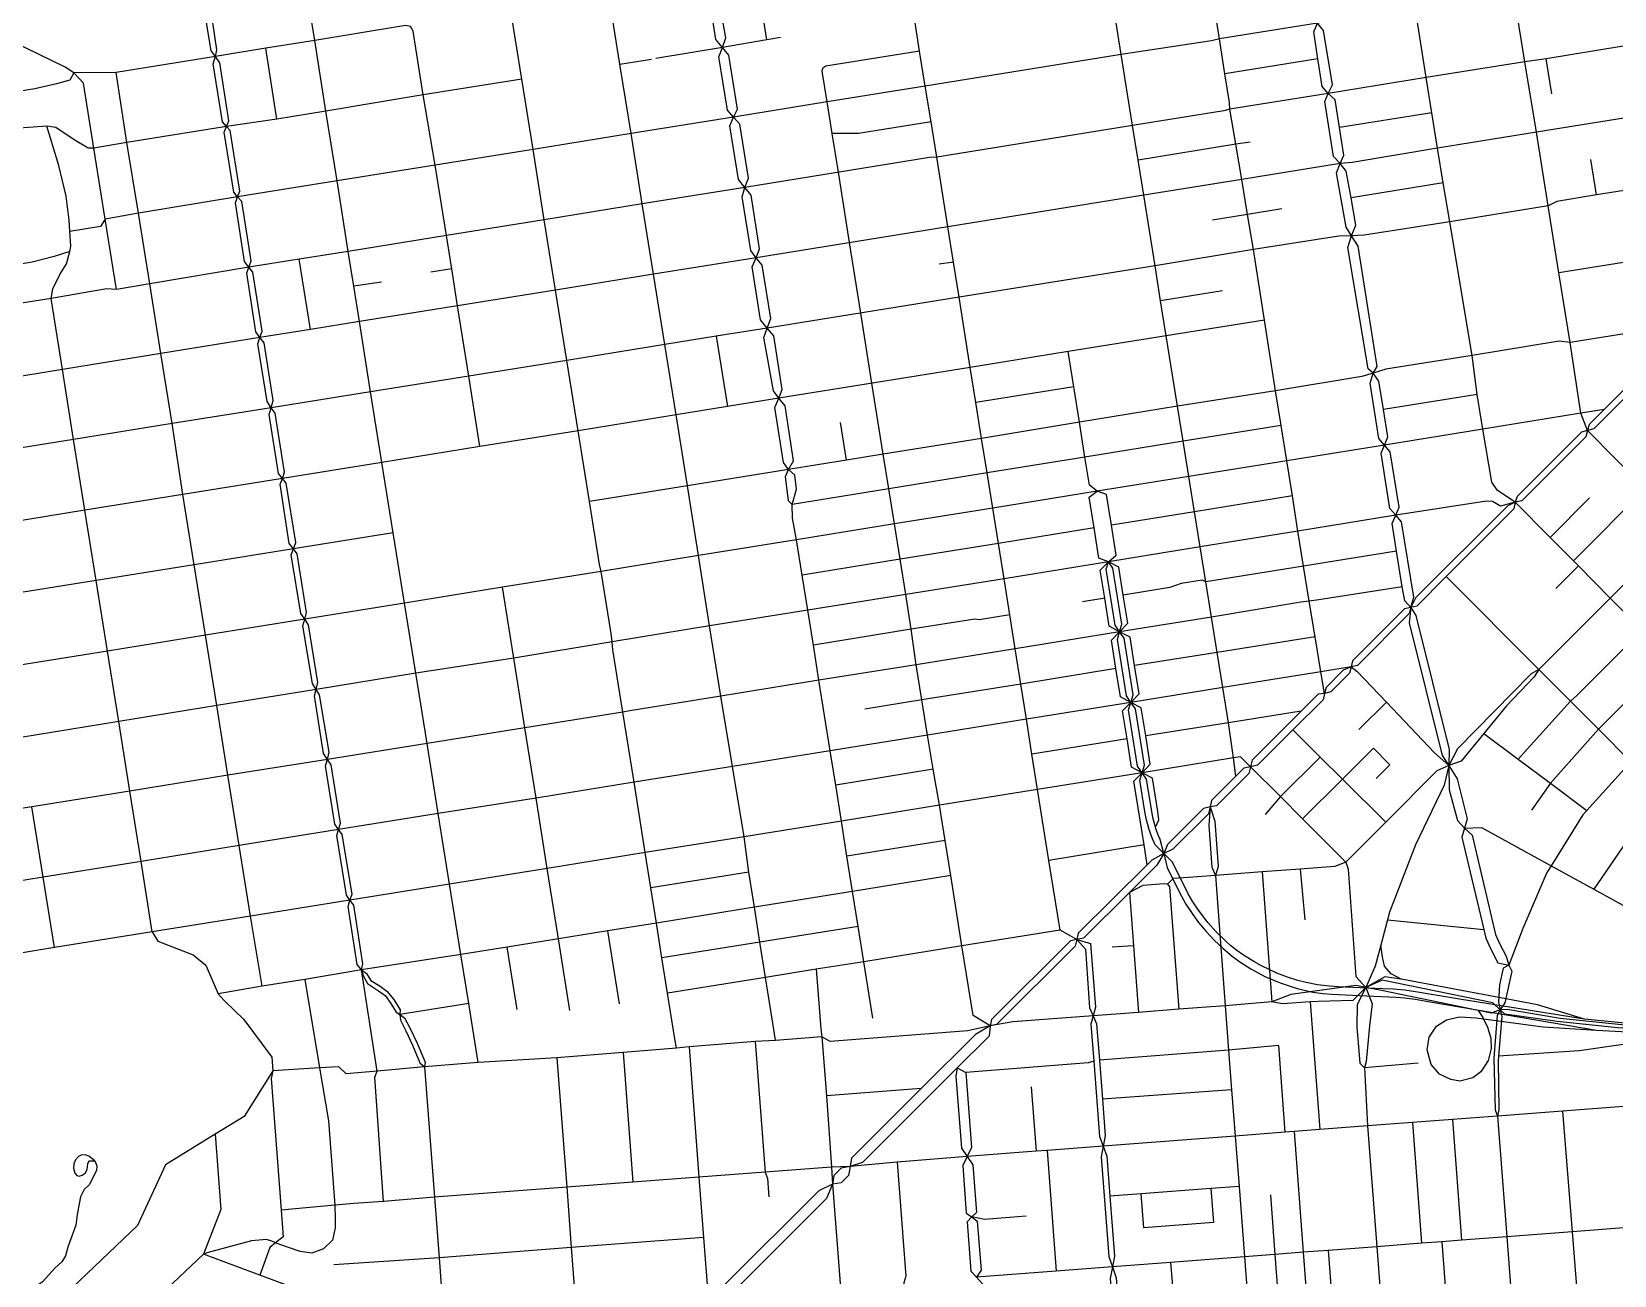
# Model space of a CAD drawing. Extents: x 0 to 264, y 89 to 356.
# Drawn here: x 123.45 to 166.32, y 210.33 to 244.02 of the extents above; entities that cross this region are included whole.
import ezdxf

# ---------------------------------------------------------------- set-up
doc = ezdxf.new("R2010")
doc.units = 0
doc.layers.get('0').update_dxf_attribs({"linetype": 'CONTINUOUS'})

msp = doc.modelspace()

# ---------------------------------------------------------------- linework, layer by layer
at = {"color": 4}
for points in [[(165.594992, 233.218081), (165.418603, 233.686615), (165.129766, 235.597127), (164.825494, 237.491103), (164.535556, 239.301294), (164.215851, 241.298897), (163.903863, 243.201692), (163.597387, 245.106692), (163.451867, 246.060296), (163.309653, 246.997361), (163.149799, 247.965296)], [(142.163933, 243.591952), (142.262047, 243.853231), (141.99526, 245.321667), (141.855252, 245.509079), (141.720756, 245.705314), (141.449558, 247.196901), (141.506883, 247.676458)], [(128.435365, 243.348315), (128.46954, 243.526911), (128.258976, 244.956762), (128.139912, 245.102284), (128.036283, 245.253315), (127.884149, 246.201407), (127.765088, 246.986338), (127.810285, 247.166034)], [(158.574715, 242.34731), (158.68606, 242.575512), (158.450139, 244.050563), (158.285877, 244.254514), (158.150278, 244.424287), (158.027909, 245.190478), (157.909949, 245.9258), (157.977197, 246.155106)], [(168.906692, 245.950051), (166.256451, 245.525617), (163.597387, 245.106692), (160.927299, 244.678951), (158.285877, 244.254514), (155.625713, 243.827873), (155.409635, 243.77606), (152.969956, 243.402335), (147.658447, 242.543542), (145.00269, 242.1158), (142.469306, 241.70349), (139.691181, 241.25921), (137.035424, 240.831466), (134.381875, 240.402621), (131.726119, 239.979287), (129.033984, 239.542726), (126.348465, 239.101754), (125.445574, 238.938593)], [(135.549349, 216.094028), (135.292482, 217.696963), (135.079715, 219.025391), (134.774339, 220.928187), (134.466762, 222.845314), (134.163593, 224.741494), (133.85822, 226.644287), (133.553951, 228.542675), (133.247474, 230.447675), (132.942101, 232.348264), (132.636728, 234.266494), (132.332456, 236.169287), (132.181422, 237.121787), (132.030391, 238.068776), (131.726119, 239.979287), (131.425157, 241.869956), (131.123089, 243.782675), (130.776926, 245.937924)], [(143.371093, 243.801415), (143.070131, 245.687675)], [(142.469306, 241.70349), (142.569627, 241.925077), (142.33591, 243.384697), (142.163933, 243.591952), (141.989748, 243.809133), (141.757135, 245.284185), (141.855252, 245.509079)], [(156.074401, 223.849627), (156.004949, 224.34572), (155.871553, 225.300424), (155.717215, 226.252924), (155.563976, 227.204324), (155.409635, 228.16454), (155.255296, 229.11704), (155.103158, 230.062924), (154.949923, 231.015424), (154.795581, 231.971232), (154.641242, 232.923732), (154.492412, 233.875131), (154.188143, 235.780131), (154.036006, 236.732631), (153.886075, 237.673004), (153.579601, 239.590131), (153.427464, 240.542631), (153.277533, 241.478593), (152.969956, 243.402335), (152.668992, 245.288593)], [(128.731919, 241.447726), (128.791451, 241.605373), (128.552222, 243.175234), (128.435365, 243.348315), (128.318506, 243.500453), (128.083688, 244.932508), (128.139912, 245.102284)], [(143.60591, 216.694853), (143.567325, 216.932978), (143.334715, 218.401415), (143.182577, 219.353915), (143.031546, 220.303107), (142.880512, 221.255607), (142.752631, 222.212518), (142.437335, 224.115314), (142.120936, 226.022518), (141.818871, 227.92421), (141.516806, 229.827006), (141.216944, 231.718776), (140.909367, 233.63921), (140.605095, 235.54421), (140.300826, 237.44921), (139.99545, 239.35421), (139.691181, 241.25921), (139.390216, 243.14216), (139.081535, 245.06921)], [(140.917083, 216.489799), (140.876294, 216.742258), (140.680062, 217.975877), (140.527924, 218.928377), (140.376893, 219.875365), (140.225859, 220.827865), (140.073724, 221.781466), (139.770556, 223.686466), (139.46849, 225.582647), (139.198395, 227.273776), (139.175253, 227.494262), (139.150999, 227.713647), (138.882004, 229.401466), (138.83349, 229.591085), (138.561188, 231.289931), (138.254715, 233.211466), (137.949339, 235.116466), (137.645069, 237.021466), (137.339697, 238.926466), (137.035424, 240.831466), (136.731155, 242.736466), (136.425782, 244.641466)], [(151.767204, 219.43329), (151.310797, 219.680234), (151.008732, 221.573107), (150.702256, 223.492438), (150.550121, 224.444938), (150.397986, 225.396338), (150.246952, 226.348838), (150.094817, 227.302438), (149.947091, 228.222968), (149.800468, 229.19421), (149.643922, 230.159938), (149.48848, 231.114645), (149.334141, 232.067145), (149.18421, 233.003107), (149.029869, 233.972145), (148.877734, 234.924645), (148.575669, 236.824133), (148.423534, 237.779938), (148.271397, 238.734645), (147.971535, 240.623107), (147.817197, 241.573403), (147.658447, 242.543542), (147.506312, 243.496042), (147.355278, 244.44303)], [(158.476597, 226.094174), (158.37848, 226.680669), (158.217526, 227.630965), (158.055468, 228.596692), (157.904437, 229.542577), (157.751199, 230.490669), (157.610088, 231.444272), (157.456849, 232.395669), (157.302508, 233.352577), (157.149269, 234.295157), (156.845, 236.208976), (156.550651, 238.116181), (156.387492, 239.065373), (156.235355, 240.017873), (156.073297, 240.969272), (155.912343, 241.920669), (155.902437, 242.099262), (155.777861, 242.875373), (155.625713, 243.827873), (155.473575, 244.780373)], [(163.641484, 231.271188), (163.159722, 231.590895), (163.003176, 231.81579), (162.766155, 233.255563), (162.611813, 234.192631), (162.470702, 235.252065), (161.869879, 238.871345), (161.691283, 239.920859), (161.530329, 240.865643), (161.380399, 241.824758), (161.231572, 242.773951), (160.927299, 244.678951)], [(133.714905, 244.158603), (133.583714, 244.182846), (131.123089, 243.782667), (129.800172, 243.568801), (128.435365, 243.348315), (125.745435, 242.916162), (124.601111, 242.906242), (124.488662, 242.710008), (124.127065, 242.609689), (123.53947, 242.47409), (122.695008, 242.339591), (121.649905, 242.253603), (121.111919, 242.165409), (120.416283, 241.969174), (119.855147, 241.688056), (119.312752, 241.35402), (118.768151, 241.119203), (118.281978, 241.039828), (115.15769, 240.526093)], [(125.753151, 237.040208), (125.445574, 238.938593), (125.136893, 240.865643), (124.857978, 242.622917), (124.601111, 242.906242), (124.360782, 243.056173), (122.951875, 243.740782), (122.788714, 244.236875)], [(135.596754, 232.782621), (135.292482, 234.687621), (134.988213, 236.592621), (134.831667, 237.59473), (134.691659, 238.498724), (134.381875, 240.402621), (134.062171, 242.305417), (133.78546, 244.036232), (133.714905, 244.158603)], [(158.895519, 240.446718), (158.993637, 240.672716), (158.875676, 241.425676), (158.758819, 242.173125), (158.574715, 242.34731), (158.413758, 242.536926), (158.296901, 243.279967), (158.181144, 244.014185), (158.285877, 244.254514)], [(166.56072, 243.622822), (164.479331, 243.286579), (163.903863, 243.201692), (161.231572, 242.773951), (158.574715, 242.34731), (155.912343, 241.920669), (155.743673, 241.875468), (153.277533, 241.478593), (147.971535, 240.623107), (147.776407, 240.60877), (142.768063, 239.802893), (139.99545, 239.35421), (137.339697, 238.926466), (134.691659, 238.498724), (132.030391, 238.068776), (130.701963, 237.859313), (129.336049, 237.644342), (126.659349, 237.193447), (125.753151, 237.040208), (125.492978, 237.057847), (123.98375, 236.795468), (121.32579, 236.374342)], [(130.092317, 241.653881), (129.800172, 243.568801)], [(143.735998, 243.865355), (143.371093, 243.801415), (142.163933, 243.591952), (140.361458, 243.294298)], [(142.768063, 239.802899), (142.869488, 240.053151), (142.634671, 241.517178), (142.469306, 241.70349), (142.298428, 241.896415), (142.066919, 243.340599), (142.163933, 243.591952)], [(181.444635, 243.922683), (180.338897, 242.816944), (180.192274, 242.671425), (177.844097, 240.325453), (174.245764, 236.729324), (171.860103, 234.345869), (170.657353, 233.144218), (169.124974, 231.611842), (168.14822, 230.637292), (167.475738, 229.940556), (166.899167, 229.362883), (166.214558, 228.678272), (164.283099, 226.743508), (164.149704, 226.541762), (163.402256, 225.755731), (162.787101, 225.004974), (162.175252, 224.261937), (161.837909, 224.143976)], [(129.033984, 239.542726), (129.093516, 239.698169), (128.834444, 241.341893), (128.731919, 241.447726), (128.62829, 241.575607), (128.372526, 243.145468), (128.435365, 243.348315)], [(139.390216, 243.14216), (140.247909, 243.27776)], [(147.506312, 243.496042), (144.966312, 243.08704), (144.886937, 243.035226)], [(158.296901, 243.279967), (155.777847, 242.875373)], [(164.631466, 242.334079), (164.479331, 243.286579)], [(136.731155, 242.736466), (134.062171, 242.305417), (131.425157, 241.869956), (130.092317, 241.653881), (128.731919, 241.447726), (126.034269, 241.017778), (125.136893, 240.865643)], [(129.696546, 218.16329), (129.385658, 220.063881), (129.079185, 221.972189), (128.772708, 223.876085), (128.468436, 225.766754), (128.163063, 227.66955), (127.855486, 229.580062), (127.552317, 231.481754), (127.256867, 233.408801), (126.955903, 235.298369), (126.659349, 237.193447), (126.348465, 239.101754), (126.034269, 241.017778), (125.745435, 242.916162)], [(147.877829, 224.039244), (147.721283, 224.966389), (147.569149, 225.918889), (147.41591, 226.872492), (147.27921, 227.831605), (147.12928, 228.770877), (146.976042, 229.729992), (146.822803, 230.684697), (146.670669, 231.636093), (146.520738, 232.573161), (146.215365, 234.494697), (145.912197, 236.397492), (145.609028, 238.304697), (145.306963, 240.2108), (145.139393, 241.260314), (145.00269, 242.1158), (144.869298, 242.95144), (144.886937, 243.035226)], [(159.206407, 238.493213), (159.326572, 238.775435), (159.193176, 239.517369), (159.063089, 240.24277), (158.895519, 240.446718), (158.713619, 240.640746), (158.48652, 242.124619), (158.574715, 242.34731)], [(161.380399, 241.824758), (158.875676, 241.425676)], [(123.863585, 241.464262), (123.246224, 241.415756), (122.499879, 241.325355), (121.835113, 241.263619), (121.37981, 241.20409), (121.075537, 241.135738), (120.895841, 241.086129), (120.525424, 240.931787), (120.179262, 240.72894), (119.840815, 240.490815), (119.496857, 240.336476), (119.049269, 240.205285), (118.699799, 240.136937), (118.403246, 240.141339)], [(166.866093, 241.721129), (164.215851, 241.298897), (161.530329, 240.865643), (159.219635, 240.476484), (158.895519, 240.446718), (156.235355, 240.017873), (153.579601, 239.590131), (148.271397, 238.734645), (143.076744, 237.896798), (140.300826, 237.44921), (137.645069, 237.021466), (134.988213, 236.592621), (132.332456, 236.169287), (131.004028, 235.954313), (129.639218, 235.732726), (126.955903, 235.298369), (124.286919, 234.865113), (121.636674, 234.435165)], [(125.136893, 240.865643), (124.983655, 240.866772), (124.602215, 241.089465), (124.112734, 241.421296), (123.863585, 241.46429)], [(126.72329, 219.636137), (126.41902, 221.540036), (126.113644, 223.448341), (125.811579, 225.333498), (125.50731, 227.238498), (125.200833, 229.153421), (124.896561, 231.055113), (124.590088, 232.97224), (124.286919, 234.865113), (123.98375, 236.795468), (124.027847, 237.051232), (124.220772, 237.439287), (124.401572, 237.729228), (124.484254, 238.067675), (124.518428, 238.209887), (124.491984, 238.605661), (124.471029, 238.915442), (124.391654, 239.560365), (124.192115, 240.390494), (123.863591, 241.464262)], [(129.336049, 237.644342), (129.404401, 237.814115), (129.150841, 239.421458), (129.033984, 239.542726), (128.928151, 239.672814), (128.670183, 241.301103), (128.731919, 241.447726)], [(143.076744, 237.896798), (143.171553, 238.138231), (142.940044, 239.586824), (142.768063, 239.802899), (142.599393, 240.012361), (142.365676, 241.473081), (142.469306, 241.70349)], [(147.817197, 241.573403), (145.847153, 241.265826), (145.139393, 241.260322)], [(124.484254, 238.067675), (124.064228, 237.930972), (123.467811, 237.779938), (123.092986, 237.715998), (121.703922, 237.493308), (121.038056, 237.386371), (120.085556, 237.234236), (118.720746, 237.014853), (118.638063, 237.281641), (118.563099, 237.767814), (118.51349, 238.595738), (118.485917, 239.17231), (118.453947, 239.83928), (118.403235, 240.141345), (118.281978, 241.039828)], [(156.455841, 241.031008), (156.073297, 240.969272), (153.427464, 240.542631)], [(165.844141, 239.596744), (165.689799, 240.556963)], [(159.794002, 234.765895), (159.90204, 234.953308), (159.383897, 238.208786), (159.206407, 238.493213), (159.063089, 238.72803), (158.799609, 240.198673), (158.895519, 240.446718)], [(167.172569, 239.809514), (165.844141, 239.596744), (164.762657, 239.423662), (164.535556, 239.301294), (161.869879, 238.871345), (159.551466, 238.504236), (159.206407, 238.493201), (158.861345, 238.482178), (156.550651, 238.116169), (153.886075, 237.673004), (148.575669, 236.824133), (143.376605, 235.991798), (141.996363, 235.769105), (140.605095, 235.54421), (137.949339, 235.116466), (135.292482, 234.687621), (132.636728, 234.266494), (129.941283, 233.832135), (127.256867, 233.408801), (124.590088, 232.97224), (121.936535, 232.545599), (119.278575, 232.123369), (116.543447, 231.681294)], [(143.376605, 235.991798), (143.474722, 236.254174), (143.244313, 237.693951), (143.076744, 237.896798), (142.934532, 238.095234), (142.703019, 239.543827), (142.768063, 239.802899)], [(161.691283, 239.920859), (159.193176, 239.517369)], [(129.639218, 235.732726), (129.696546, 235.910216), (129.44519, 237.503231), (129.336049, 237.644342), (129.220296, 237.789861), (128.974452, 239.386181), (129.033984, 239.542726)], [(157.322353, 239.216407), (156.387492, 239.065373), (155.438297, 238.913238)], [(171.700252, 239.317829), (171.543706, 239.278143), (168.131685, 235.868326), (168.099715, 235.722803), (168.061129, 235.562953), (165.764766, 233.25777), (165.594992, 233.218081)], [(125.445574, 238.938593), (125.318794, 238.739053), (124.49197, 238.605661)], [(160.100478, 232.82231), (160.190877, 233.040592), (160.071813, 233.783629), (159.948341, 234.550921), (159.794002, 234.765895), (159.657299, 234.890468), (159.103881, 238.170201), (159.206407, 238.493213)], [(170.124879, 238.323439), (167.476839, 237.907822), (164.825494, 237.491103)], [(129.941283, 233.832135), (129.9942, 234.02947), (129.748359, 235.593819), (129.639218, 235.732726), (129.527873, 235.887065), (129.278724, 237.477873), (129.336049, 237.644342)], [(131.004028, 235.954313), (130.701963, 237.859313)], [(134.831667, 237.59473), (134.267222, 237.503231)], [(143.696312, 234.087899), (143.78671, 234.331535), (143.557405, 235.783439), (143.376605, 235.991798), (143.199115, 236.212284), (142.968706, 237.652058), (143.076744, 237.896798)], [(148.423534, 237.779938), (148.039887, 237.718202)], [(132.929974, 237.237544), (132.181422, 237.121787)], [(155.715008, 237.003827), (154.036006, 236.732631)], [(156.845, 236.208976), (154.188143, 235.780131), (151.532387, 235.352387), (148.877734, 234.924645), (143.696312, 234.087899), (142.301736, 233.864105), (140.909367, 233.63921), (138.254715, 233.211466), (135.596754, 232.782621), (132.942101, 232.348264), (130.245556, 231.915008), (127.552317, 231.481754), (124.896561, 231.055113), (122.240808, 230.627369)], [(168.099715, 235.722803), (167.730399, 236.013845), (165.129766, 235.597127), (164.829905, 235.632405), (162.470702, 235.252065), (160.134653, 234.876137), (159.794002, 234.765895), (159.48091, 234.678801), (157.149269, 234.295157), (154.492412, 233.875131), (151.83776, 233.439671), (149.18421, 233.003107), (146.520738, 232.573161), (145.526345, 232.413308), (143.958688, 232.160851), (141.216944, 231.718776), (138.561188, 231.289931)], [(143.958688, 232.160851), (144.094287, 232.394565), (143.860574, 233.882847), (143.696312, 234.087899), (143.545278, 234.291849), (143.282899, 235.739342), (143.376605, 235.991798)], [(130.245556, 231.915008), (130.302881, 232.086988), (130.050424, 233.684411), (129.941283, 233.832135), (129.829938, 234.000808), (129.58079, 235.560746), (129.639218, 235.732726)], [(141.996363, 235.769105), (142.301736, 233.864105)], [(168.099715, 235.722803), (167.947577, 235.684218), (166.051397, 233.789141), (165.644601, 233.379035), (165.594992, 233.218081), (165.5542, 233.047204), (163.817873, 231.311981), (163.641484, 231.271188)], [(152.703169, 230.653827), (152.569774, 231.485062), (152.315113, 231.571049), (152.107855, 231.733107), (151.985486, 232.494887), (151.83776, 233.439671), (151.684522, 234.399887), (151.532387, 235.352387)], [(160.403644, 230.919514), (160.49625, 231.137796), (160.254817, 232.642613), (160.100478, 232.82231), (159.94724, 233.000903), (159.712423, 234.498004), (159.794002, 234.765895)], [(144.056806, 231.214967), (144.173662, 231.629481), (144.130669, 232.009817), (143.958688, 232.160851), (143.820885, 232.34606), (143.581659, 233.839853), (143.696312, 234.087899)], [(151.684522, 234.399887), (149.029869, 233.972145)], [(162.611813, 234.192631), (160.071813, 233.783629)], [(130.547621, 230.013315), (130.609357, 230.184192), (130.352492, 231.788231), (130.245556, 231.915008), (130.137518, 232.056119), (129.883958, 233.651338), (129.941283, 233.832135)], [(166.051397, 233.789141), (165.418603, 233.686615), (162.766155, 233.255563), (160.100478, 232.82231), (157.456849, 232.395669), (154.795581, 231.971232), (152.315113, 231.571049), (149.48848, 231.114645), (146.822803, 230.684697), (144.173662, 230.255851)], [(157.302508, 233.352577), (154.641242, 232.923732), (151.985486, 232.494887), (149.334141, 232.067145), (146.670669, 231.636093), (144.056806, 231.214967)], [(145.526345, 232.413308), (145.362083, 233.436363)], [(165.594992, 233.218081), (165.434035, 233.168472), (163.689992, 231.428838), (163.641484, 231.271188), (163.59849, 231.092595), (161.772865, 229.262562), (160.971397, 228.461093), (160.808238, 228.422508)], [(165.594992, 233.218081), (167.16375, 231.632785), (168.14822, 230.637292), (169.016937, 229.758655), (169.752256, 229.015617), (170.651839, 228.105008), (171.515044, 227.232986), (172.252569, 226.486641), (173.157665, 225.606901), (174.027482, 224.715036), (174.641535, 224.085548), (175.633724, 223.068004), (177.238863, 221.444123), (178.130728, 220.542335), (180.601276, 218.006744), (181.874583, 216.807299)], [(160.808238, 228.422508), (160.894228, 228.702526), (160.56019, 230.739817), (160.403644, 230.919514), (160.245998, 231.09921), (160.010077, 232.602924), (160.100478, 232.82231)], [(144.173662, 230.255851), (144.062317, 230.843447), (144.056814, 231.214967), (143.952076, 231.314185), (143.877109, 231.969028), (143.958688, 232.160851)], [(130.856301, 228.106111), (130.903706, 228.284704), (130.650147, 229.876615), (130.547621, 230.013315), (130.432968, 230.158838), (130.187127, 231.760669), (130.245556, 231.915008)], [(152.232431, 230.57776), (152.100139, 231.408994), (152.315113, 231.571049)], [(167.16375, 231.632785), (165.21796, 229.683688)], [(163.641484, 231.271188), (163.241301, 231.166458), (163.020815, 231.297647), (162.860965, 231.305379), (160.403644, 230.919528), (157.751199, 230.490669), (155.103158, 230.062924), (152.620486, 229.662744), (149.800468, 229.19421), (147.12928, 228.770877), (144.477935, 228.349748), (141.818871, 227.92421), (139.175242, 227.494262), (136.517284, 227.051085), (133.85822, 226.644287), (131.160574, 226.204419), (128.468436, 225.766754), (125.811579, 225.333498), (123.15803, 224.902449)], [(157.610088, 231.444272), (154.949923, 231.015424), (152.703169, 230.653827)], [(163.641484, 231.271188), (163.435329, 231.175278), (160.95045, 228.690399), (160.808238, 228.422508), (160.769653, 228.258246), (159.365157, 226.851546), (159.195381, 226.811857)], [(163.641484, 231.271188), (164.587369, 230.320895), (165.21796, 229.683688), (165.350252, 229.550296), (166.214558, 228.678272), (167.082171, 227.804046), (167.827412, 227.051085), (168.702742, 226.166937), (171.19644, 223.651188), (172.693542, 222.140859), (173.693447, 221.131034), (176.184938, 218.617492), (178.283966, 216.511849), (178.977394, 216.359715)], [(165.655625, 231.390252), (164.587369, 230.320895)], [(152.620486, 229.662744), (152.833256, 229.839133), (152.703169, 230.653827)], [(160.808238, 228.422508), (160.647284, 228.601103), (160.580033, 228.984748), (160.426798, 229.949375), (160.308838, 230.700131), (160.403644, 230.919514)], [(144.173662, 230.255851), (141.516806, 229.827006), (138.881996, 229.401466), (136.211908, 228.973724), (133.553951, 228.542675), (130.856301, 228.106111), (128.163063, 227.66955), (125.50731, 227.238498), (122.85045, 226.811857), (120.185877, 226.384115), (117.460669, 225.946451), (114.883187, 225.533037), (112.237353, 225.1075), (109.574982, 224.679758), (106.910409, 224.252014), (104.227091, 223.820965)], [(133.247474, 230.447675), (130.547621, 230.013315), (127.855486, 229.580062), (125.200833, 229.153421), (122.542873, 228.725676), (119.881605, 228.297935), (117.150885, 227.859167), (114.57671, 227.442449), (111.927569, 227.018012), (109.269609, 226.586963), (106.605033, 226.161425)], [(146.239617, 217.294576), (145.994879, 218.828056), (145.843845, 219.780556), (145.69171, 220.731952), (145.539576, 221.684452), (145.388542, 222.636952), (145.233099, 223.612606), (145.084269, 224.541952), (144.78, 226.449159), (144.627865, 227.404967), (144.477935, 228.349748), (144.325797, 229.302248), (144.173662, 230.255851)], [(152.232431, 230.57776), (149.643922, 230.159938), (146.976042, 229.729992), (144.325797, 229.302248)], [(153.023976, 228.757647), (152.902708, 229.512814), (152.620486, 229.662744), (152.363619, 229.759758), (152.232431, 230.57776)], [(131.160574, 226.204419), (131.207978, 226.389627), (130.957726, 227.952873), (130.856301, 228.106111), (130.74606, 228.254938), (130.485885, 229.850157), (130.547621, 230.013315)], [(160.426798, 229.949375), (157.904437, 229.542577), (155.255296, 229.11704), (155.157178, 229.164444), (154.592734, 229.072942), (154.281849, 228.959393), (153.023976, 228.757647)], [(152.520165, 228.676067), (152.398897, 229.432335), (152.620486, 229.662744)], [(152.924756, 227.764357), (152.802387, 227.939645), (152.559853, 229.45769), (152.620486, 229.662744)], [(152.924756, 227.764357), (152.985391, 227.969411), (152.741754, 229.487456), (152.620486, 229.662744)], [(165.350252, 229.550296), (164.737299, 228.936242)], [(160.580033, 228.984748), (158.321155, 228.630869), (158.055468, 228.596692), (157.832778, 228.569147), (155.409635, 228.164554), (152.924756, 227.764357), (150.094817, 227.302438), (147.41591, 226.872492), (144.78, 226.449159), (142.120936, 226.022518), (139.655903, 225.626744), (139.46849, 225.582647), (136.816042, 225.158213), (134.163593, 224.741494), (131.463742, 224.308238), (128.772708, 223.876085), (126.113644, 223.448341), (123.460095, 223.022803), (120.801034, 222.595062)], [(138.033125, 217.502935), (137.723341, 219.448724), (137.420172, 221.354828), (137.118107, 223.259828), (136.816042, 225.158213), (136.517284, 227.051085), (136.211908, 228.973724)], [(161.772865, 229.262562), (164.283099, 226.743508), (165.136381, 225.886919), (165.898158, 225.122935), (166.774591, 224.24099), (167.679686, 223.319357), (168.664159, 222.315044)], [(152.520165, 228.676067), (151.920442, 228.579053)], [(153.327145, 226.847135), (153.205877, 227.614426), (152.924756, 227.764357), (152.640329, 227.914287), (152.520165, 228.676067)], [(152.924756, 227.764357), (153.145242, 227.994766), (153.023976, 228.757647)], [(131.463742, 224.308238), (131.516659, 224.503369), (131.255381, 226.053385), (131.160574, 226.204419), (131.059149, 226.363169), (130.802284, 227.925314), (130.856301, 228.106111)], [(149.947091, 228.222968), (149.119167, 228.089576), (148.999002, 228.109416), (147.27921, 227.831602), (144.627865, 227.404967)], [(160.808238, 228.422508), (160.643976, 228.385026), (159.232865, 226.973915), (159.195381, 226.811857), (159.154591, 226.64098), (158.649678, 226.134967), (158.476597, 226.094174)], [(160.808238, 228.422508), (160.768549, 228.009097), (161.657109, 224.40856), (161.837909, 224.143976), (162.070519, 223.779072), (162.334002, 222.695383), (162.267855, 222.446232)], [(160.808238, 228.422508), (160.951553, 228.200921), (161.846728, 224.573925), (161.837923, 224.143976)], [(152.823333, 226.765556), (152.702065, 227.532847), (152.924756, 227.764357)], [(153.230131, 225.852744), (153.10776, 226.02803), (152.863019, 227.559306), (152.924756, 227.764357)], [(153.230131, 225.852744), (153.290764, 226.057796), (153.046024, 227.587968), (152.924756, 227.764357)], [(167.082171, 227.804046), (165.31277, 226.036849), (165.136381, 225.886919), (163.723063, 224.311546)], [(158.217526, 227.630965), (155.563976, 227.204324), (153.327145, 226.847135)], [(159.195381, 226.811857), (158.37848, 226.680669), (155.717215, 226.252924), (153.230131, 225.852744), (150.397986, 225.396338), (147.721283, 224.966389), (145.084269, 224.541952), (142.437335, 224.115314), (139.770556, 223.686466), (137.118107, 223.259828), (134.466762, 222.845314), (131.766908, 222.407647), (129.079185, 221.972189), (126.41902, 221.540036), (123.766572, 221.115599), (121.1042, 220.680139), (118.360252, 220.238063), (115.795998, 219.81473), (113.138037, 219.398012), (110.49, 218.965859), (107.828732, 218.543629), (105.344956, 218.14455), (105.129982, 218.105965)], [(153.230131, 225.852744), (153.449514, 226.083151), (153.327145, 226.847135)], [(159.195381, 226.811857), (158.98151, 226.723662), (158.515183, 226.256232), (158.476597, 226.094174), (158.436908, 225.921093), (157.615599, 225.105296), (156.657588, 224.152796), (156.470172, 224.108699)], [(159.195381, 226.811857), (159.36295, 226.688385), (160.148984, 225.86046), (161.455365, 224.484627), (161.837909, 224.143976)], [(167.827412, 227.051085), (165.898158, 225.122935), (164.59178, 223.660008), (164.076944, 222.929097)], [(152.823333, 226.765556), (150.246952, 226.348838), (147.569149, 225.918889), (146.020234, 225.668637)], [(153.630311, 224.942135), (153.51125, 225.70171), (153.230131, 225.852744), (152.945702, 226.001572), (152.823333, 226.765556)], [(164.283099, 226.743508), (164.07474, 226.627752), (162.074931, 224.595972), (161.837909, 224.143976), (161.714437, 223.613706), (160.941631, 221.994236), (160.234974, 220.166407), (160.17875, 219.960252), (159.995746, 219.278951), (159.842508, 218.707891), (159.592256, 218.132423), (159.768644, 217.68704), (159.696988, 217.089522), (159.599974, 216.120486), (159.553673, 215.95402)], [(131.766908, 222.407647), (131.817621, 222.576319), (131.564061, 224.158308), (131.463742, 224.308238), (131.361214, 224.471397), (131.115373, 226.032438), (131.160574, 226.204419)], [(158.476597, 226.094174), (158.300208, 226.072133), (157.846006, 225.61793), (156.512065, 224.286188), (156.470172, 224.108699), (156.427178, 223.922387), (155.550746, 223.052569), (155.374357, 223.019496)], [(153.125399, 224.860556), (153.006338, 225.621232), (153.230131, 225.852744)], [(153.535504, 223.947744), (153.410928, 224.12303), (153.168395, 225.64659), (153.230131, 225.852744)], [(153.535504, 223.947744), (153.596137, 224.152796), (153.3525, 225.676356), (153.230131, 225.852744)], [(157.846006, 225.617924), (155.871553, 225.300424), (153.630311, 224.942135)], [(160.148984, 225.86046), (159.407047, 225.119627)], [(157.615599, 225.105296), (158.354228, 224.372178), (158.959463, 223.77356), (160.135756, 222.611597)], [(153.125399, 224.860556), (150.550121, 224.444938)], [(154.118688, 221.758315), (154.021674, 222.135347), (153.962145, 222.278662), (153.908125, 222.431901), (153.895989, 222.473794), (153.850797, 222.632544), (153.827655, 222.730661), (153.656778, 223.772456), (153.535513, 223.947744), (153.249974, 224.097675), (153.125399, 224.860556)], [(153.535504, 223.947744), (153.753783, 224.178151), (153.630311, 224.942135)], [(162.787101, 225.004974), (163.723063, 224.311546), (164.59178, 223.660008), (165.57625, 222.923585)], [(156.470172, 224.108699), (156.202284, 224.37769), (156.004949, 224.34572), (153.535504, 223.947744), (150.702256, 223.492438), (148.043194, 223.064697), (145.388542, 222.636952), (142.752631, 222.212518), (140.073724, 221.781466), (137.420172, 221.354828), (134.774339, 220.928187), (132.072284, 220.494931), (129.385658, 220.063881), (126.72329, 219.636137), (124.074149, 219.208395), (121.95197, 218.864437)], [(132.072284, 220.494931), (132.131813, 220.660296), (131.866129, 222.27205), (131.766908, 222.407647), (131.665486, 222.552065), (131.410826, 224.137361), (131.463742, 224.308238)], [(158.354228, 224.372178), (157.278256, 223.29841), (156.863742, 222.813341)], [(159.79731, 224.609203), (158.959463, 223.77356), (157.880183, 222.69428)], [(159.79731, 224.609203), (160.24159, 224.163819)], [(166.774591, 224.24099), (165.57625, 222.923585), (165.47152, 222.808933), (164.612726, 221.427588), (164.499174, 221.244583), (163.847639, 219.723231), (163.467299, 218.737657)], [(168.641006, 224.28178), (167.679686, 223.319357), (167.563933, 223.099974), (166.657734, 222.084635), (165.769174, 220.791484)], [(147.877829, 224.039244), (145.233099, 223.612606)], [(149.414617, 217.092829), (148.954905, 217.370643), (148.65284, 219.253593), (148.348567, 221.159697), (148.195329, 222.112197), (148.043194, 223.064697), (147.877829, 224.039244)], [(153.672204, 221.452942), (153.586214, 221.988724), (153.310607, 223.716232), (153.535504, 223.947744)], [(154.118688, 221.758315), (153.883871, 221.994236), (153.812215, 222.157397), (153.747171, 222.330478), (153.714097, 222.435208), (153.643542, 222.710815), (153.610468, 222.896024), (153.472665, 223.74269), (153.535504, 223.947744)], [(153.895998, 222.473794), (153.988603, 222.671129), (153.962159, 222.899331), (153.815534, 223.797814), (153.535518, 223.947744)], [(156.470172, 224.108699), (156.292683, 224.067909), (156.074401, 223.849627), (155.414046, 223.191476), (155.374357, 223.019496), (155.331363, 222.833187), (154.36894, 221.876276), (154.118688, 221.758315)], [(159.049861, 221.522397), (157.880183, 222.69428), (157.278256, 223.29841), (156.470172, 224.108699)], [(161.837909, 224.143976), (161.515998, 223.995147), (160.135756, 222.611597), (159.049861, 221.522397), (159.111597, 221.331674), (159.323264, 218.422361), (159.592256, 218.132423)], [(160.24159, 224.163819), (159.872274, 223.793403)], [(161.837909, 224.143976), (161.853347, 223.485826), (162.078244, 222.651286), (162.26786, 222.446232), (162.470702, 222.258819), (163.10901, 219.562274), (163.225867, 219.30651), (163.396744, 218.975782), (163.467299, 218.737657)], [(124.074149, 219.208395), (123.766572, 221.115599), (123.460095, 223.022803)], [(155.374357, 223.019496), (155.192456, 222.973194), (154.224522, 222.00526), (154.118688, 221.758315), (153.935687, 221.446327), (153.188238, 220.702189), (151.943593, 219.466363), (151.767204, 219.43329)], [(155.374357, 223.019496), (155.337978, 222.521199), (155.422865, 221.390106), (155.525391, 221.164105)], [(155.374357, 223.019496), (155.498933, 222.634748), (155.592639, 221.403333), (155.525391, 221.164105), (155.785563, 217.634123), (155.877065, 216.429167), (155.958644, 215.358706), (156.053454, 214.104141)], [(132.390885, 218.605365), (132.427266, 218.774035), (132.177014, 220.357127), (132.072284, 220.494931), (131.978575, 220.632734), (131.720607, 222.246692), (131.766908, 222.407647)], [(148.195329, 222.112197), (145.539576, 221.684452)], [(162.267855, 222.446232), (162.191787, 222.201494), (162.789306, 219.695669)], [(162.267855, 222.446232), (162.724262, 222.467173), (164.612726, 221.427582), (165.769174, 220.791484), (167.687405, 219.736458), (168.741327, 219.152171), (169.701546, 218.615285), (170.039992, 218.425669), (170.838151, 218.011155)], [(154.118688, 221.758315), (153.797881, 221.578619), (153.672204, 221.452942), (151.80579, 219.598655), (151.767204, 219.43329), (151.72421, 219.246981), (149.591006, 217.125903), (149.414617, 217.092829)], [(153.586214, 221.988724), (151.008732, 221.573107)], [(165.518922, 217.267014), (162.18848, 217.799488), (160.935018, 218.015563), (160.649488, 218.054149), (160.345216, 218.081722), (160.05197, 218.094958), (159.443428, 218.12033), (158.83599, 218.146774), (158.609992, 218.162211), (158.288081, 218.201898), (157.978297, 218.26143), (157.748992, 218.318755), (157.467873, 218.406949), (157.182343, 218.514989), (156.766728, 218.712322), (156.558367, 218.830282), (156.308117, 218.987932), (156.103063, 219.134555), (155.929982, 219.270154), (155.807613, 219.377088), (155.539722, 219.637263), (155.317032, 219.886411), (155.060165, 220.223755), (154.910234, 220.45306), (154.784558, 220.670239), (154.353506, 221.521316), (154.118688, 221.758338)], [(154.118688, 221.758315), (154.207986, 221.372467), (154.597145, 220.606276), (154.721718, 220.38579), (154.906926, 220.102467), (155.061268, 219.888593), (155.264115, 219.644956), (155.48901, 219.406831), (155.731546, 219.181937), (155.968567, 218.981294), (156.184645, 218.822544), (156.481199, 218.63072), (156.676327, 218.521579), (156.860435, 218.428976), (157.272742, 218.253688), (157.732456, 218.101553), (158.154686, 218.006744), (158.439115, 217.965954), (158.659601, 217.945013), (159.609894, 217.900916), (160.417978, 217.866742), (160.641769, 217.845801), (160.929506, 217.810523), (161.339609, 217.738867), (165.841937, 216.975984)], [(142.880512, 221.255607), (140.225859, 220.827865)], [(159.049861, 221.522397), (158.752204, 221.408845), (157.812935, 221.33829), (156.783264, 221.260018), (155.525391, 221.164105)], [(156.783264, 221.260018), (157.048951, 217.736649)], [(157.812935, 221.33829), (157.939715, 219.965764)], [(148.348567, 221.159697), (145.69171, 220.731952), (143.031546, 220.303107), (140.376893, 219.875365), (139.063897, 219.663699), (137.723341, 219.448724), (136.338688, 219.224931), (135.079715, 219.025391), (132.390885, 218.605365), (130.85079, 218.341883), (129.696546, 218.16329), (128.504817, 217.956034)], [(155.525391, 221.164105), (154.785658, 221.107883), (154.374452, 221.077014), (154.21901, 220.924879), (154.135226, 220.940317), (153.548732, 220.892912), (153.188238, 220.702192)], [(154.21901, 220.924879), (154.27303, 220.851016), (154.524383, 217.539313)], [(132.812014, 215.863619), (132.390885, 218.605365), (132.274028, 218.747577), (132.02598, 220.321849), (132.072284, 220.494931)], [(153.188238, 220.702189), (153.297379, 219.2558), (153.432978, 217.45553)], [(160.17875, 219.960252), (162.789306, 219.695669)], [(126.72329, 219.636137), (126.876528, 219.386988), (127.829028, 219.014367), (128.171883, 218.734349), (128.504817, 217.956034), (128.67349, 217.777438), (129.201553, 217.259298), (129.963333, 216.23955), (129.984274, 215.874645), (129.207065, 214.637716), (128.42875, 214.157058)], [(139.379192, 217.685939), (139.063897, 219.663699)], [(145.843845, 219.780556), (143.182577, 219.353915), (140.527924, 218.928377)], [(151.310797, 219.680234), (148.65284, 219.253593), (145.994879, 218.828056), (144.706137, 218.621901), (143.334715, 218.401415), (140.680062, 217.975877)], [(162.789306, 219.695669), (162.843326, 219.468567), (162.974514, 219.184141), (163.169645, 218.794982), (163.467299, 218.737657), (163.545574, 218.573395), (163.361466, 217.712397), (163.234686, 217.527189)], [(136.608783, 217.52829), (136.338688, 219.224931)], [(151.767204, 219.43329), (151.597431, 219.389192), (149.453202, 217.258194), (149.414617, 217.092829), (149.392575, 216.81171), (148.52827, 215.948508), (145.959601, 213.385355), (145.622256, 213.276217)], [(151.767204, 219.43329), (152.133213, 219.324149), (152.267708, 217.59223), (152.205972, 217.362924)], [(151.767204, 219.43329), (152.000921, 219.16981), (152.111162, 217.581206), (152.205972, 217.362924), (152.301883, 217.144645), (152.37795, 216.164583), (152.459532, 215.104046), (152.5367, 214.106345), (152.479375, 213.831842)], [(153.297379, 219.2558), (152.718603, 219.219419)], [(160.552474, 218.351806), (160.280172, 218.501736), (160.098272, 218.705687), (160.044254, 218.961451), (159.995746, 219.278951)], [(163.467299, 218.737657), (163.310756, 218.648359), (163.214843, 218.197467), (163.1906, 217.737752), (163.234697, 217.527189), (163.278783, 217.345285), (163.187284, 216.267109), (163.176249, 216.140329), (163.199391, 214.82072), (163.155294, 214.646535)], [(130.85079, 218.341883), (131.247665, 215.950713), (131.492405, 214.518655), (131.663282, 212.228907)], [(132.390885, 218.605365), (132.522076, 218.505044), (132.645548, 218.318732), (132.899105, 218.161085), (133.078801, 218.030998), (133.262909, 217.806103), (133.434887, 217.522778), (133.431585, 217.395998)], [(132.390885, 218.605365), (132.433881, 218.456535), (132.555147, 218.239357), (132.684131, 218.145651), (132.852803, 218.042022), (133.025885, 217.90973), (133.187942, 217.691451), (133.332361, 217.456633), (133.431579, 217.395998), (133.557256, 217.306703), (133.711597, 217.015661), (133.901214, 216.619887), (134.112881, 216.102847), (134.094141, 215.981579)], [(144.706137, 218.621901), (144.832917, 217.007942), (144.861579, 216.794072), (144.981744, 215.196649), (145.118447, 213.26519), (145.15152, 212.805478), (145.36098, 209.997588), (145.609028, 206.682577), (145.754547, 204.779784), (145.861484, 203.377492), (145.98716, 201.738176), (146.111736, 200.107683), (146.234105, 198.476085), (146.356476, 196.842284), (146.479949, 195.205175), (146.602317, 193.568063), (146.732405, 191.940877), (146.859185, 190.30928), (146.985965, 188.66776), (147.110537, 187.046085)], [(160.552474, 218.351806), (160.111502, 218.420157), (159.592256, 218.132423)], [(163.234686, 217.527189), (163.030738, 217.712397), (160.032127, 218.330859), (159.592256, 218.132423)], [(165.518922, 217.267014), (164.24341, 217.656173), (163.191692, 217.854609), (160.552474, 218.351806)], [(159.592256, 218.132423), (159.325468, 218.18644), (157.563783, 217.941703), (157.048951, 217.736649), (155.785563, 217.634123), (154.524383, 217.539313), (153.432978, 217.45553), (152.205972, 217.362924), (150.027569, 217.197562), (149.414617, 217.092829), (148.809383, 216.951718), (145.083169, 216.667292), (144.861579, 216.794072), (143.60591, 216.694853), (143.053593, 216.662883), (141.262145, 216.517361), (140.917083, 216.489788), (139.472899, 216.371842), (137.683655, 216.226319), (135.549349, 216.094028), (134.094141, 215.981579), (132.812014, 215.863619), (131.97527, 215.786451), (131.774627, 215.983786), (131.247665, 215.950713), (129.98428, 215.874645)], [(159.592256, 218.132423), (159.238377, 217.774133), (158.300208, 217.74989), (158.089645, 217.736654), (157.334478, 217.690347), (157.048951, 217.736649)], [(159.592256, 218.132423), (159.358542, 217.670504), (159.353038, 217.060859), (159.433514, 216.0808), (159.553681, 215.95402), (159.635252, 214.377544), (159.887708, 211.107734), (160.140165, 207.793827), (160.392621, 204.478819), (160.452153, 203.706016), (160.503966, 203.014792), (160.640669, 201.223341), (160.887613, 197.953534), (161.135658, 194.678213), (161.201806, 193.794064)], [(166.75034, 217.069678), (166.521034, 217.117083), (164.85526, 217.289064), (163.422101, 217.531597), (163.234686, 217.527195), (162.991049, 217.434583), (162.634964, 217.507343), (160.021103, 218.046433), (159.592256, 218.132423)], [(135.292482, 217.696963), (133.431579, 217.395998)], [(133.431579, 217.395998), (133.441513, 217.241659), (133.588136, 216.951718), (133.774448, 216.562562), (133.969577, 216.085208), (134.094152, 215.981579), (134.368644, 212.444982), (134.492117, 210.810077), (134.614488, 209.175175), (134.73796, 207.538063), (134.86474, 205.854653), (134.959547, 204.547171), (135.062076, 203.125036), (135.073111, 202.928801), (135.149167, 202.404046), (135.376268, 199.288578), (135.61329, 196.019869), (135.865746, 192.745651), (135.988117, 191.111849), (136.110486, 189.490175), (136.233958, 187.847551), (136.355226, 186.223673), (136.480903, 184.579949)], [(152.205972, 217.362924), (152.14534, 217.133619), (152.222508, 216.134817), (152.381258, 214.094218), (152.479375, 213.831842)], [(158.089645, 217.736649), (158.350921, 214.279426)], [(162.634964, 217.507343), (162.763951, 217.312215), (162.890728, 217.058655), (162.980026, 216.753282), (162.985529, 216.473264), (162.906154, 216.155764), (162.708819, 215.842675), (162.49164, 215.686129), (162.138862, 215.593524), (161.893021, 215.639828), (161.585442, 215.777631), (161.360547, 216.044419), (161.259122, 216.441294), (161.312039, 216.780841), (161.508273, 217.081806), (161.775061, 217.257091), (162.128942, 217.332058), (162.57763, 217.307815)], [(163.234686, 217.527189), (163.15421, 217.370643), (163.063812, 216.2175), (163.096883, 214.8108), (163.155311, 214.646535), (163.408871, 211.376728), (163.57534, 209.224784), (163.665738, 208.062822), (163.914887, 204.769861), (164.162935, 201.492335), (164.409879, 198.222526), (164.657924, 194.947204), (164.904869, 191.68401), (165.151813, 188.418611), (165.398758, 185.148801), (165.637986, 181.890018), (165.892647, 178.618004), (166.139591, 175.351502), (166.288421, 173.390278)], [(170.290242, 216.887778), (170.160157, 216.907618), (169.099617, 216.958331), (168.499894, 216.984778), (167.971831, 217.006819), (167.056813, 217.046528), (166.895859, 217.066368), (166.75034, 217.06967), (166.503395, 217.027785), (164.772577, 217.204174), (163.355954, 217.407022), (163.234686, 217.527189)], [(149.414617, 217.092829), (149.017742, 216.853603), (147.552613, 215.392883), (145.657533, 213.503315), (145.622256, 213.276217), (145.580365, 213.036988), (145.378619, 212.834141), (145.15152, 212.805478)], [(162.577639, 217.307803), (164.396649, 217.061963), (165.841937, 216.975972), (167.189105, 216.896597), (170.532778, 216.792968), (172.376042, 216.736744), (173.815815, 216.614375), (174.816824, 216.431371), (176.01296, 216.184426), (177.249887, 215.882361)], [(174.015355, 216.795175), (172.947101, 216.944002), (171.204159, 217.018966), (169.6817, 217.063063), (166.790026, 217.147953), (165.518922, 217.267014)], [(141.262145, 216.517361), (141.528933, 212.990687), (141.653506, 211.35909), (141.776978, 209.724185), (141.796818, 209.461806), (142.028333, 206.408074), (142.279686, 203.096371), (142.383315, 201.723845), (142.403155, 201.465877), (142.526631, 199.833176), (142.650103, 198.202683), (142.774678, 196.568881), (142.81216, 196.068377), (142.897047, 194.930669), (143.019419, 193.29356), (143.143992, 193.087405), (143.244313, 191.757873)], [(143.053593, 216.662883), (143.321484, 213.127387)], [(157.230851, 216.553742), (155.877065, 216.429167), (152.37795, 216.164583)], [(157.230851, 216.553742), (157.401728, 214.206667)], [(166.694115, 216.601147), (165.368992, 216.41704), (163.187284, 216.267109)], [(137.683655, 216.226319), (137.948238, 212.718385), (138.07171, 211.084583), (138.195183, 209.448578)], [(139.472899, 216.371842), (139.739686, 212.855088)], [(152.222508, 216.134817), (152.072577, 216.084105), (148.761978, 215.825036)], [(161.014393, 216.0808), (159.553673, 215.95402)], [(129.98428, 215.874645), (129.94349, 215.661875), (130.209174, 212.098819), (130.263194, 211.378933), (130.060347, 211.214671), (129.907109, 211.090095), (129.633706, 210.339342)], [(132.989506, 212.335841), (132.751381, 215.696049), (132.812014, 215.863619)], [(148.528264, 215.948508), (148.486371, 215.730226), (148.637405, 213.775617), (148.795051, 213.55072)], [(148.528264, 215.948508), (148.761978, 215.825036), (148.915216, 213.796564), (148.795051, 213.55072)], [(147.552613, 215.392883), (144.981744, 215.196649)], [(150.531381, 215.439185), (150.663673, 213.692935)], [(155.958644, 215.358706), (152.459532, 215.104046)], [(170.272603, 215.190036), (168.424931, 215.048925), (166.690808, 214.916633), (164.923611, 214.781034), (163.155311, 214.646535), (161.938228, 214.552829), (160.857847, 214.47125), (159.635252, 214.377544), (158.350921, 214.279426), (157.650877, 214.225409), (157.401728, 214.206667), (156.053454, 214.104141)], [(164.923611, 214.781034), (165.180478, 211.512328), (165.440651, 208.198421), (165.699722, 204.899949), (165.941155, 201.627935), (166.181484, 198.358125), (166.422917, 195.082803), (166.670965, 191.818508), (166.917909, 188.553107), (167.164853, 185.2833), (167.404079, 182.026718), (167.658742, 178.7525), (167.905687, 175.485998), (167.966319, 174.695556), (167.721579, 174.555548), (167.813081, 173.428863), (167.949784, 171.619774)], [(160.857847, 214.47125), (161.104792, 211.20144)], [(161.938228, 214.552829), (162.185172, 211.284123)], [(128.42875, 214.157058), (127.078272, 213.321415), (126.32421, 211.682101), (124.170062, 209.634887)], [(128.42875, 214.157058), (128.580885, 212.110947), (128.105738, 210.907091)], [(156.053454, 214.104141), (152.479375, 213.831842), (150.958019, 213.714982), (150.663673, 213.69294), (148.795051, 213.55072), (146.902178, 213.394174), (145.622256, 213.276217), (145.118447, 213.265182), (143.321484, 213.127387), (141.528933, 212.990687), (139.739686, 212.855088), (137.948238, 212.718385), (134.368644, 212.444982), (132.989506, 212.335841), (132.178117, 212.274105), (131.663282, 212.228907), (130.209174, 212.098819)], [(156.053454, 214.104141), (156.158187, 212.741535), (156.30481, 210.834331)], [(157.650877, 214.225409), (157.898922, 210.955599), (158.150278, 207.641692)], [(125.169964, 213.430556), (125.004601, 213.563951), (124.902076, 213.599228), (124.797343, 213.587093), (124.726787, 213.550712), (124.643004, 213.463621), (124.5967, 213.35448), (124.588995, 213.232111), (124.625377, 213.103124), (124.673882, 213.038083), (124.744438, 213.01384), (124.821609, 213.044707), (124.900984, 213.102035), (124.956104, 213.194638), (124.967139, 213.275116), (124.980375, 213.362207), (125.025576, 213.431662), (125.169992, 213.430533)], [(148.795051, 213.55072), (148.673783, 213.302675), (148.771901, 212.016137), (148.919627, 211.916919), (149.068454, 211.801162), (149.169879, 210.468326), (149.0442, 210.278706)], [(148.795051, 213.55072), (148.951597, 213.324722), (149.049715, 212.037083), (148.919627, 211.916919)], [(150.958019, 213.714982), (151.206067, 210.444072)], [(152.479375, 213.831842), (152.423151, 213.546312), (152.628202, 210.838742), (152.727423, 210.560928), (152.828845, 210.262171), (153.037204, 207.513812), (152.978776, 207.245921)], [(152.479375, 213.831842), (152.579697, 213.558439), (152.661276, 212.474748), (152.784748, 210.850869), (152.727423, 210.560928)], [(125.169964, 213.430556), (125.220676, 213.301572), (125.208541, 213.171484), (125.015617, 212.782328), (124.874505, 212.658856), (124.776388, 212.460417), (124.688194, 211.981963), (124.648508, 211.687613), (124.512908, 211.317197), (124.437942, 211.09671), (124.368489, 210.859689), (124.268168, 210.696528), (124.093983, 210.537778), (123.752232, 210.156338), (123.572535, 210.02625), (123.24842, 209.887343), (123.021319, 209.81348), (122.760043, 209.753951)], [(145.622256, 213.276217), (145.38303, 213.235424), (145.181283, 213.033681), (145.15152, 212.805478), (144.981744, 212.410808), (142.497968, 209.925928), (142.12204, 209.759463)], [(143.321484, 213.127387), (143.38322, 212.952101), (143.419601, 212.454905)], [(146.902178, 213.394174), (147.134792, 210.312883), (147.07526, 210.128776), (147.16125, 209.002091), (147.258264, 207.700121), (147.338742, 207.542474), (147.393863, 206.81928)], [(145.15152, 212.805478), (144.774488, 212.619167), (142.243308, 210.092397), (142.12204, 209.759463), (142.096696, 209.585278), (141.979836, 209.478341), (141.796835, 209.461803)], [(156.158187, 212.741535), (155.395303, 212.683107), (153.509046, 212.538688), (152.661276, 212.474748)], [(155.395303, 212.683107), (155.464756, 211.759272), (153.579601, 211.615954), (153.509046, 212.538688)], [(131.663282, 212.228907), (131.675418, 211.86841), (131.67982, 211.615954), (131.60706, 211.288534), (131.36232, 211.048202), (131.040412, 210.931345), (130.726217, 210.979853), (130.176106, 211.165062), (130.06035, 211.214671), (129.957822, 211.257665), (129.814506, 211.300661), (129.408812, 211.269792), (128.233619, 210.953395), (128.105738, 210.907091), (125.295643, 208.241415)], [(157.010365, 212.510026), (157.132734, 210.897171), (157.254002, 209.223681), (157.374167, 207.58216)], [(148.919627, 211.916919), (148.790643, 211.782423), (148.892065, 210.447379), (149.0442, 210.278706), (149.197438, 210.111137), (149.251458, 209.395661), (149.121371, 209.268881)], [(150.392474, 211.933454), (149.263585, 211.847467), (148.919627, 211.916919)], [(141.653506, 211.35909), (138.07171, 211.084583), (134.492117, 210.810077), (131.641232, 210.618256)], [(166.935548, 211.646824), (165.180478, 211.512328), (163.408871, 211.376728), (162.185172, 211.284123), (161.649393, 211.24223), (161.104792, 211.20144), (159.887708, 211.107734), (158.575815, 211.007412), (157.898922, 210.955599), (157.132734, 210.897171), (156.30481, 210.834331), (154.305, 210.681093), (152.727423, 210.560928), (151.206067, 210.444072), (149.0442, 210.278706)], [(158.575815, 211.007412), (158.826067, 207.692405)], [(161.649393, 211.24223), (161.812551, 209.090285), (161.900746, 207.928326)], [(132.03921, 209.44527), (129.633706, 210.339342), (128.105738, 210.907091)], [(152.727423, 210.560928), (152.672299, 210.250044), (152.880658, 207.501685), (152.978776, 207.245921), (153.079097, 206.938341), (153.175008, 205.575738), (153.269817, 204.209828), (153.210285, 203.945244)], [(154.305, 210.681093), (154.578403, 207.36829)], [(156.30481, 210.834331), (156.43269, 209.160841), (156.558367, 207.519324), (156.808619, 204.214236), (156.868151, 203.43151), (156.919964, 202.741389), (157.056667, 200.947734), (157.303611, 197.679028), (157.41606, 196.190746), (157.551659, 194.40481), (157.677335, 192.77652), (157.800808, 191.142716), (157.92428, 189.507814), (158.048853, 187.859678), (158.293593, 184.607508), (158.531718, 181.339905), (158.786381, 178.075607), (159.034426, 174.809105), (159.155694, 173.212785), (159.394923, 170.048812), (159.574617, 167.623465)]]:
    msp.add_lwpolyline(points, dxfattribs=at)

doc.saveas('drawing.dxf')
